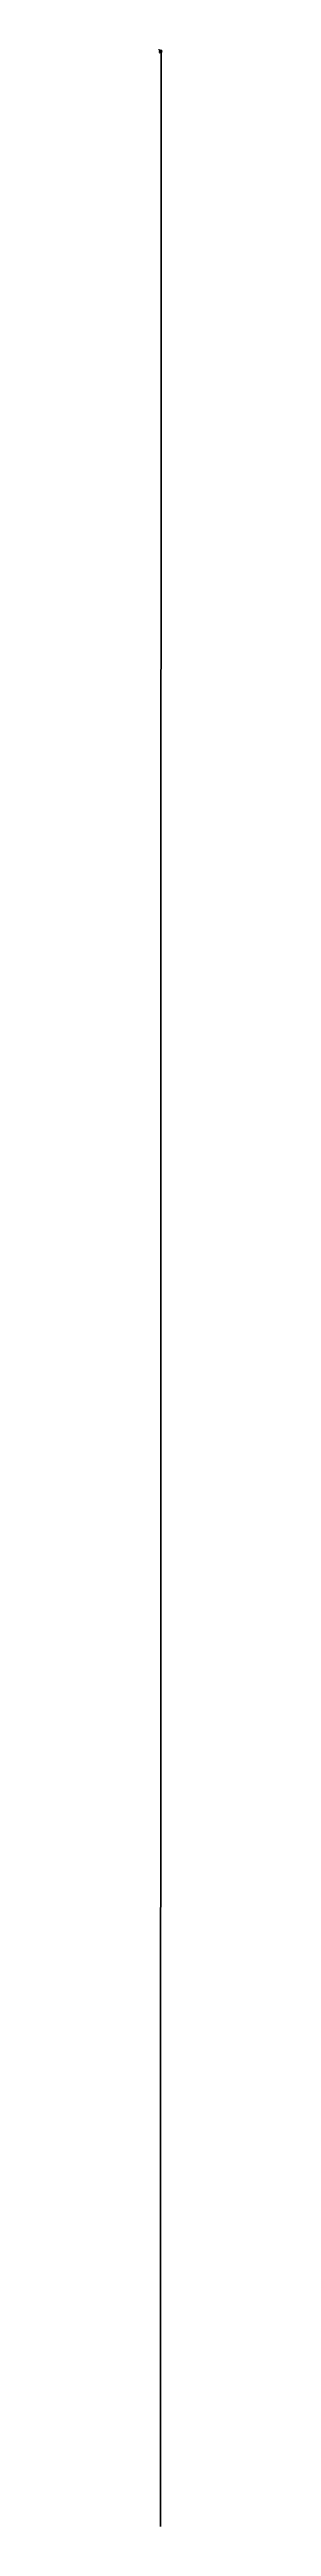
# Model space of a CAD drawing. Header units: metres. Extents: x 978616 to 978864, y 978741 to 1131392.
import ezdxf

# ---------------------------------------------------------------- set-up
doc = ezdxf.new("R2010")
doc.units = ezdxf.units.M
doc.linetypes.add('CENTER', pattern=[5.08, 3.175, -0.635, 0.635, -0.635])
doc.linetypes.add('DASHED', pattern=[1.524, 1.27, -0.254])
for name, color, linetype, lineweight in [('0_ACCESO_VIAL', 6, 'Continuous', 30), ('0_ANILLO_VIAL_CARGA', 3, 'Continuous', 35), ('0_COTAS_METRICAS', 1, 'Continuous', 18), ('0_HUELLA_CENTRAL', 2, 'Continuous', 40), ('0_POLIGONO_GENERAL', 4, 'Continuous', 50), ('0_TEXTOS_MEMBRETE', 7, 'Continuous', 25), ('SUBDIVISION_HUELLA_3LOTES', 1, 'Continuous', 35)]:
    doc.layers.add(name, color=color, linetype=linetype, lineweight=lineweight)

msp = doc.modelspace()

# ---------------------------------------------------------------- linework, layer by layer
at = {"layer": '0_ACCESO_VIAL'}
for p, q in [((978638, 1131381), (978643, 1131391)), ((978638, 1131381), (978706, 1131345)), ((978643, 1131391), (978712, 1131355)), ((978706, 1131345), (978712, 1131355))]:
    msp.add_line(p, q, dxfattribs=at)
at = {"layer": '0_ACCESO_VIAL', "linetype": 'CENTER'}
msp.add_line((978641, 1131386), (978709, 1131350), dxfattribs=at)
at = {"layer": '0_ANILLO_VIAL_CARGA', "lineweight": 50}
for p, q in [((978721, 1131336), (978705, 1131273)), ((978705, 1131273), (978707, 1131277)), ((978705, 1131273), (978705, 1131277)), ((978723, 1131255), (978765, 1131247)), ((978777, 1131345), (978739, 978741)), ((978765, 1131247), (978762, 1131249)), ((978765, 1131247), (978762, 1131246)), ((978777, 1131345), (978780, 1131346)), ((978802, 1131343), (978777, 1131345)), ((978777, 1131345), (978780, 1131343)), ((978787, 1131265), (978804, 1131323)), ((978804, 1131323), (978802, 1131320)), ((978804, 1131323), (978804, 1131319)), ((978739, 978741), (978738, 978744)), ((978739, 978741), (978740, 978744))]:
    msp.add_line(p, q, dxfattribs=at)
at = {"layer": '0_COTAS_METRICAS'}
for p, q in [((978703, 1131351), (978679, 1131219)), ((978685, 1131218), (978679, 1131219)), ((978685, 1131218), (978684, 1131212)), ((978684, 1131212), (978783, 1131189)), ((978709, 1131350), (978703, 1131351)), ((978709, 1131350), (978708, 1131344)), ((978814, 1131322), (978708, 1131344)), ((978725, 1131347), (978710, 1131264)), ((978713, 1131263), (978710, 1131264)), ((978713, 1131263), (978713, 1131260)), ((978713, 1131260), (978775, 1131251)), ((978729, 1131346), (978725, 1131347)), ((978729, 1131346), (978728, 1131343)), ((978791, 1131329), (978728, 1131343)), ((978775, 1131255), (978775, 1131251)), ((978775, 1131255), (978779, 1131254)), ((978779, 1131254), (978795, 1131332)), ((978779, 1131196), (978810, 1131329)), ((978785, 1131195), (978779, 1131196)), ((978785, 1131195), (978783, 1131189)), ((978792, 1131333), (978791, 1131329)), ((978792, 1131333), (978795, 1131332)), ((978816, 1131328), (978810, 1131329)), ((978816, 1131328), (978814, 1131322))]:
    msp.add_line(p, q, dxfattribs=at)
at = {"layer": '0_HUELLA_CENTRAL'}
msp.add_lwpolyline([(978729, 1131346), (978713, 1131263), (978775, 1131255), (978792, 1131333)], close=True, dxfattribs=at)
for centre in [(978713, 1131263), (978729, 1131346), (978775, 1131255), (978792, 1131333)]:
    msp.add_circle(centre, 0.6, dxfattribs=at)
at = {"layer": '0_POLIGONO_GENERAL'}
msp.add_lwpolyline([(978685, 1131218), (978785, 1131195), (978816, 1131328), (978709, 1131350)], close=True, dxfattribs=at)
for centre in [(978685, 1131218), (978709, 1131350), (978785, 1131195), (978816, 1131328)]:
    msp.add_circle(centre, 0.8, dxfattribs=at)
at = {"layer": 'SUBDIVISION_HUELLA_3LOTES', "linetype": 'DASHED'}
for p, q in [((978719, 1131291), (978781, 1131281)), ((978724, 1131319), (978786, 1131307))]:
    msp.add_line(p, q, dxfattribs=at)
at = {"layer": 'SUBDIVISION_HUELLA_3LOTES'}
for centre in [(978719, 1131291), (978724, 1131319), (978781, 1131281), (978786, 1131307)]:
    msp.add_circle(centre, 0.45, dxfattribs=at)

# ---------------------------------------------------------------- texts
at = {"layer": '0_COTAS_METRICAS'}
for s, p in [('PASILLO OESTE: 20.00 m (AV. DE SERVICIO: GANDOLAS + ESTACIONAMIENTO 90° ~35 PUESTOS)', (978687, 1131326)), ('PATIO SUR: 20.00 m (MANIOBRA Y CARGA PESADA REPUESTOS DE ORIENTE)', (978718, 1131251)), ('RETIRO NORTE: 23.86 m (ESTACIONAMIENTO CLIENTES / ACCESO)', (978757, 1131341)), ('PASILLO ESTE: 23.80 m (TRÁNSITO, RETORNO Y ESTACIONAMIENTO CLIENTES)', (978797, 1131313))]:
    msp.add_text(s, height=1.3, dxfattribs=at).set_placement(p)
for s, rotation, p in [('OESTE: 133.85 m', 79.79415, (978692, 1131285)), ('LAT. OESTE: 83.86 m', 79.44544, (978719, 1131305)), ('SUR: 101.88 m', -12.94709, (978734, 1131201)), ('FTE. SUR: 62.38 m', -7.89963, (978744, 1131257)), ('FTE. NORTE: 64.31 m', -11.83224, (978759, 1131335)), ('NORTE: 108.47 m', -11.51198, (978761, 1131332)), ('LAT. ESTE: 79.56 m', 78.0258, (978786, 1131293)), ('ESTE: 136.42 m', 76.98856, (978793, 1131263))]:
    msp.add_text(s, height=1.3, rotation=rotation, dxfattribs=at).set_placement(p)
at = {"layer": '0_TEXTOS_MEMBRETE'}
for s, height, p in [('BOCA DE ACCESO AV. MUNICIPAL (11.50 m)', 1.3, (978616, 1131391)), ('==================================================================', 1.5, (978655, 1131155)), ('PROYECTO: LEVANTAMIENTO PATIO CENTRAL Y ZONIFICACIÓN COMERCIAL / LOGÍSTICA', 1.5, (978655, 1131152)), ('ESPECIFICACIÓN: HUELLA CENTRAL: 5.190 m² (REAL: 5.189,67 m²) | PASILLO OESTE 20.00 M', 1.5, (978655, 1131149)), ('EJE ACCESO: 77.53 m (Nominal 76.00 m)', 1.2, (978660, 1131372)), ('P1 (SW): X=978685.23, Y=1131217.67', 1.2, (978687, 1131219)), ('P4 (NW): X=978709.01, Y=1131349.73', 1.2, (978711, 1131351)), ('Q2 (SW): X=978713.41, Y=1131263.43', 1, (978714, 1131261)), ('FTE. VIAL OESTE: 27.96 m | SUR: 62.38 m', 1, (978729, 1131271)), ('Q1 (NW): X=978728.82, Y=1131346.09', 1, (978730, 1131344)), ('FTE. VIAL OESTE: 27.95 m | ESTE: 23.80 m', 1, (978734, 1131298)), ('FTE. VIAL OESTE: 27.95 m | NORTE: 64.31 m', 1, (978740, 1131325)), ('Q3 (SE): X=978775.31, Y=1131254.84', 1, (978776, 1131252)), ('P2 (SE): X=978784.77, Y=1131194.79', 1.2, (978786, 1131196)), ('Q4 (NE): X=978791.86, Y=1131332.89', 1, (978793, 1131330)), ('P3 (NE): X=978815.55, Y=1131328.03', 1.2, (978817, 1131330)), ('UBICACIÓN: CENTRO COMERCIAL MARIO SÁNCHEZ, PUERTO LA CRUZ, ANZOÁTEGUI', 1.5, (978655, 1131146)), ('SISTEMA DE COORDENADAS: SISTEMA REGVEN / UTM ZONE 19N (EPSG:32619) - DATUM WGS84', 1.5, (978655, 1131144)), ('ÁREA GENERAL TERRENO: 14,276.48 m² (14.207 m² nominal)', 1.5, (978655, 1131141)), ('ÁREA HUELLA CENTRAL: 5.190 m² (Real: 5.189,67 m²)', 1.5, (978655, 1131138)), ('VIALIDAD OESTE: 20.00 m (AVENIDA DE SERVICIO + ESTACIONAMIENTO 90° ~35 PUESTOS)', 1.5, (978655, 1131135)), ('PATIO SUR: 20.00 m (MANIOBRA Y CARGA PESADA REPUESTOS DE ORIENTE)', 1.5, (978655, 1131132)), ('ESTACIONAMIENTOS: RETIRO NORTE (23.86 m), PASILLO ESTE (23.80 m) Y PASILLO OESTE (20.00 m)', 1.5, (978655, 1131130)), ('SENTIDO DE CIRCULACIÓN: HORARIO OBLIGATORIO PARA GANDOLAS', 1.5, (978655, 1131127)), ('FECHA: 04/09/2026 | LÁMINA: 01/01', 1.5, (978655, 1131124)), ('------------------------------------------------------------------', 1.5, (978655, 1131121)), ('PROYECTISTA / RESPONSABLE TÉCNICO:', 1.5, (978655, 1131118)), ('___________________________________', 1.5, (978655, 1131116)), ('Ing. Freddy Rodríguez Pérez', 1.5, (978655, 1131113)), ('Ingeniería de Proyectos / Control de Proyectos', 1.5, (978655, 1131110)), ('==================================================================', 1.5, (978655, 1131107))]:
    msp.add_text(s, height=height, dxfattribs=at).set_placement(p)
at = {"layer": 'SUBDIVISION_HUELLA_3LOTES'}
for s, p in [('LOT-C03 (1.730 m²)', (978735, 1131274)), ('LOT-C02 (1.730 m²)', (978740, 1131300)), ('LOT-C01 (1.730 m²)', (978746, 1131327))]:
    msp.add_text(s, height=1.8, dxfattribs=at).set_placement(p)

doc.saveas('drawing.dxf')
